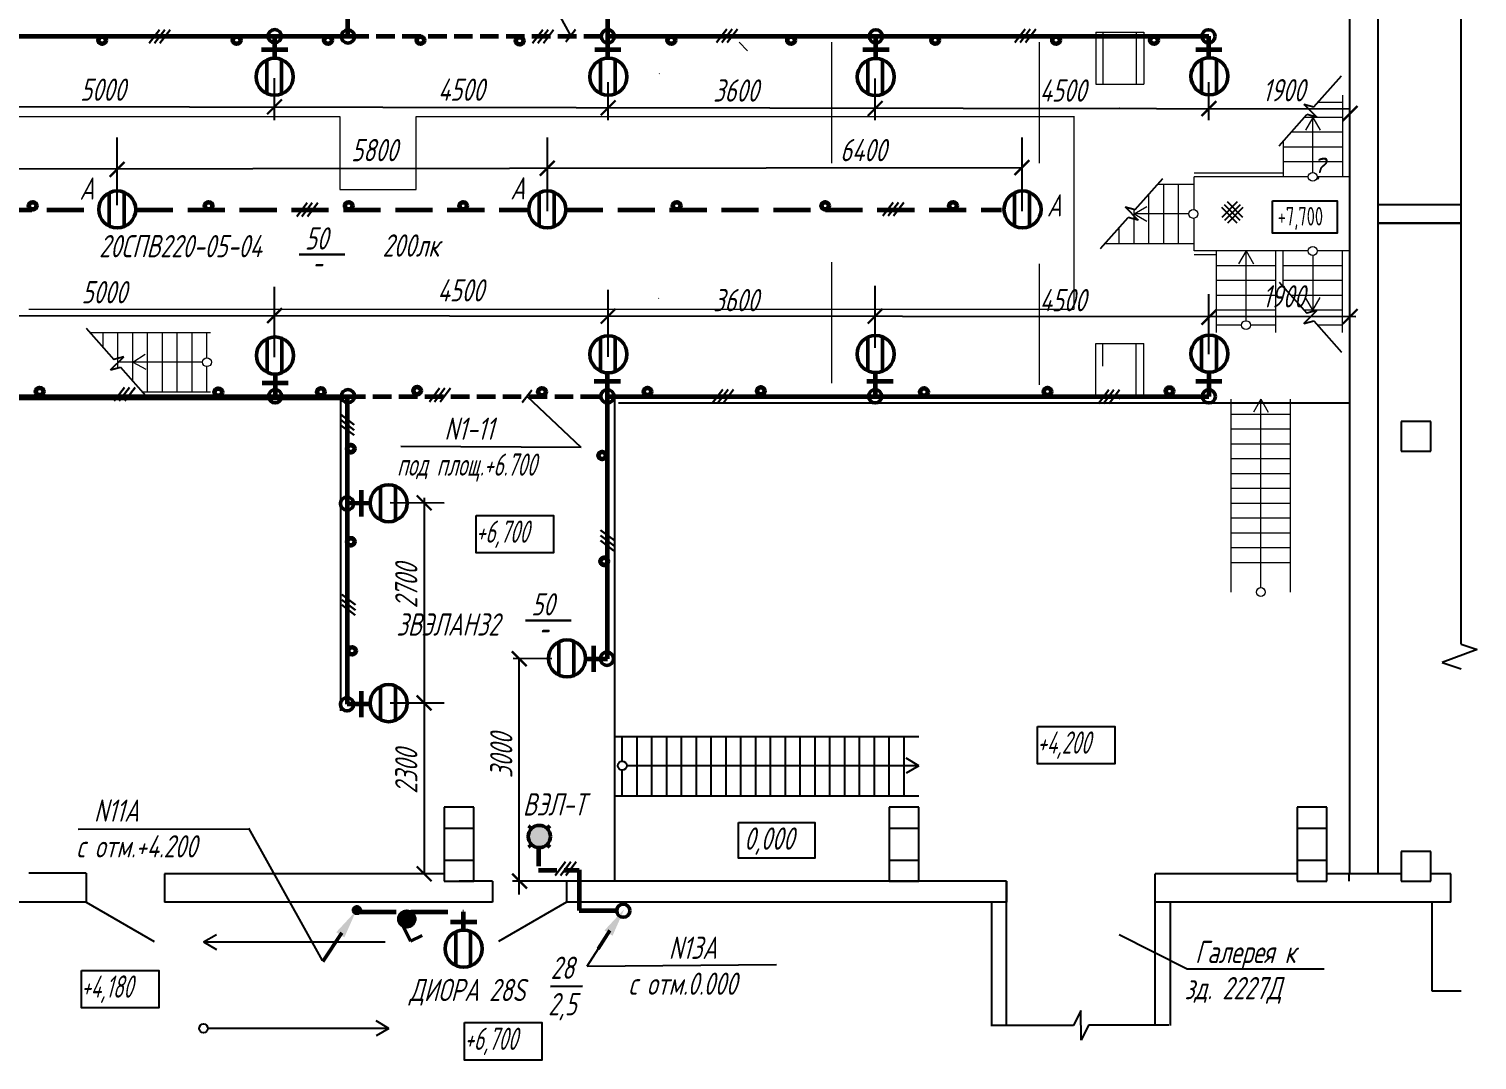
# Model space of a CAD drawing. Header units: inches. Extents: x -2146 to 222, y -883 to 3331.
# Drawn here: x -1255.6 to -1060.4, y 596.2 to 735.3 of the extents above; entities that cross this region are included whole.
import ezdxf
from ezdxf.enums import TextEntityAlignment as Align

# ---------------------------------------------------------------- set-up
doc = ezdxf.new("R2010")
doc.units = ezdxf.units.IN
doc.header["$MEASUREMENT"] = 0
for name, pattern in [('AUSGEZOGEN', [0]), ('CENTER2', [28.575, 19.05, -3.175, 3.175, -3.175]), ('gost5', [7, 5, -2, 0]), ('осевая', [50.8, 31.75, -6.35, 6.35, -6.35])]:
    doc.linetypes.add(name, pattern=pattern)
for name, color, linetype in [('1', 7, 'AUSGEZOGEN'), ('osnovnoy shtamp', 7, 'Continuous'), ('TX', 7, 'Continuous'), ('АР', 7, 'Continuous'), ('блок', 7, 'Continuous'), ('вид', 7, 'Continuous'), ('НОВЫЙ', 7, 'Continuous'), ('орудован', 7, 'Continuous'), ('текст', 7, 'Continuous')]:
    doc.layers.add(name, color=color, linetype=linetype)
for name, color, linetype, lineweight in [('кабель', 1, 'Continuous', 60), ('КаБель силовой (Вновь)', 1, 'Continuous', 60), ('лампа', 6, 'Continuous', 50), ('основной', 7, 'Continuous', 30), ('размеры', 82, 'Continuous', 25), ('рамка толстая', 7, 'Continuous', 60), ('Строительный', 7, 'Continuous', 25), ('Схема распред. сети', 9, 'Continuous', 25), ('уровни', 5, 'Continuous', 25)]:
    doc.layers.add(name, color=color, linetype=linetype, lineweight=lineweight)
doc.styles.add('eskd.shx', font='eskd.shx', dxfattribs={"width": 0.8})
doc.styles.add('GOST', font='gost.shx', dxfattribs={"oblique": 15})
doc.styles.add('gost.shx', font='gost.shx', dxfattribs={"oblique": 15})
doc.styles.add('Simplex', font='simplex.shx', dxfattribs={"width": 0.7, "oblique": 15})
doc.linetypes.add('ограждение1', pattern='A,6.35,-2.54,[133,ltypeshp.shx,S=2.54,R=0,X=-2.54,Y=0],-2.54,25.4', length=36.83)

# ---------------------------------------------------------------- blocks, each defined once
blk = doc.blocks.new('A$C22994256')
at = {"layer": 'TX', "color": 5, "linetype": 'ByBlock'}
for p, q in [((-1.93, 2.68), (-6.65, 0.95)), ((-4.08, 3.42), (-1.93, 2.68)), ((-6.65, 0.95), (-4.08, 0.07))]:
    blk.add_line(p, q, dxfattribs=at)
blk = doc.blocks.new('A$C33DA0663')
at = {"color": 5}
for p, q in [((-4.54, 1.45), (-2.77, 3.22)), ((-2.77, 3.22), (-4.12, 2.85)), ((-4.54, 1.45), (-3.19, 1.81))]:
    blk.add_line(p, q, dxfattribs=at)
at = {"layer": 'АР', "color": 5}
for p, q in [((-7.85, 7.06), (-4.12, 2.85)), ((-3.19, 1.81), (0.55, -2.39))]:
    blk.add_line(p, q, dxfattribs=at)
blk = doc.blocks.new('A$C111428AF')
at = {"lineweight": 50}
blk.add_hatch(color=24, dxfattribs=at).paths.add_polyline_path([(3, 1.5, 1), (0, 1.5, 1)])
at = {"color": 24, "lineweight": 50}
for p, q in [((0.07, 2.93), (0.44, 2.56)), ((2.93, 2.93), (2.56, 2.56)), ((0.44, 0.44), (0.07, 0.07)), ((2.56, 0.44), (2.93, 0.07))]:
    blk.add_line(p, q, dxfattribs=at)
blk.add_circle((1.5, 1.5), 1.5, dxfattribs=at)

msp = doc.modelspace()

# ---------------------------------------------------------------- hatches: boundary and pattern name
msp.add_hatch(color=0).paths.add_polyline_path([(-1204.68, 614.26, 1), (-1204.68, 616.26, 1)])
at = {"layer": 'вид'}
msp.add_hatch(color=0, dxfattribs=at).paths.add_polyline_path([(-1205.22, 614.39, -1), (-1204.05, 616.02, -1)])
at = {"layer": 'кабель'}
for points in [[(-1211.79, 616.46, 1), (-1211.01, 616.46, 1)], [(-1211.01, 616.46, 1), (-1211.79, 616.46, 1)]]:
    msp.add_hatch(color=6, dxfattribs=at).paths.add_polyline_path(points)

# ---------------------------------------------------------------- linework, layer by layer
at = {"lineweight": 60}
for p, q in [((-1177.57, 731.38), (-1177.57, 775.69)), ((-1222.49, 731.38), (-1222.49, 734.29)), ((-1141.43, 731.31), (-1141.43, 734.29)), ((-1096.54, 731.38), (-1096.54, 734.29)), ((-1224.26, 732.5), (-1220.72, 732.5)), ((-1179.33, 732.5), (-1175.8, 732.5)), ((-1143.19, 732.5), (-1139.66, 732.5)), ((-1098.31, 732.5), (-1094.77, 732.5)), ((-1224.19, 687.55), (-1220.66, 687.55)), ((-1222.43, 688.67), (-1222.43, 685.76)), ((-1179.42, 687.8), (-1175.88, 687.8)), ((-1142.64, 687.8), (-1139.1, 687.8)), ((-1141.53, 688.92), (-1141.53, 685.74)), ((-1098.31, 687.8), (-1094.77, 687.8)), ((-1096.54, 688.92), (-1096.54, 685.73)), ((-1210.79, 669.55), (-1210.79, 673.09)), ((-1209.67, 671.32), (-1212.72, 671.29)), ((-1180.58, 650.34), (-1177.63, 650.34)), ((-1179.46, 648.57), (-1179.46, 652.11)), ((-1210.79, 642.45), (-1210.79, 645.99)), ((-1209.67, 644.22), (-1212.72, 644.22)), ((-1197.02, 613.74), (-1197.02, 616.21)), ((-1198.79, 614.86), (-1195.25, 614.86))]:
    msp.add_line(p, q, dxfattribs=at)
at = {"color": 0}
for p, q in [((-1185.93, 740.46), (-1182.52, 734.22)), ((-1222.52, 722.99), (-1222.52, 728.65)), ((-1141.52, 722.99), (-1141.52, 728.62)), ((-1177.52, 722.99), (-1177.52, 728.11)), ((-1096.52, 722.99), (-1096.52, 728.11)), ((-1365.96, 725.01), (-1077.52, 724.53)), ((-1243.73, 711.51), (-1243.73, 720.65)), ((-1185.73, 710.72), (-1185.73, 720.65)), ((-1121.73, 710.72), (-1121.73, 720.65)), ((-1438.71, 716.21), (-1121.64, 716.59)), ((-1222.52, 691.04), (-1222.52, 700.5)), ((-1177.52, 691.08), (-1177.52, 700.11)), ((-1141.52, 692.3), (-1141.52, 700.63)), ((-1096.52, 691.41), (-1096.52, 699.52)), ((-1371.97, 696.74), (-1076.73, 696.51)), ((-1181.15, 678.82), (-1188.46, 685.73)), ((-1202.33, 672.06), (-1202.34, 621.34)), ((-1189.51, 618.54), (-1189.52, 650.42)), ((-1249, 627.39), (-1225.98, 627.42)), ((-1226.02, 627.51), (-1216.08, 609.66)), ((-1180.36, 608.91), (-1178.82, 611.26)), ((-1180.36, 608.91), (-1154.84, 609.11))]:
    msp.add_line(p, q, dxfattribs=at)
at = {"lineweight": 30}
for p, q in [((-1183.23, 733.54), (-1181.93, 735.2)), ((-1219.19, 704.85), (-1213.05, 704.85)), ((-1189.11, 684.9), (-1187.82, 686.56)), ((-1188.66, 655.51), (-1182.53, 655.51)), ((-1185.3, 606.16), (-1180.99, 606.19))]:
    msp.add_line(p, q, dxfattribs=at)
at = {"color": 6, "lineweight": 50}
for p, q in [((-1223.56, 731.06), (-1223.57, 726.61)), ((-1221.56, 731.13), (-1221.56, 726.54)), ((-1178.58, 731.07), (-1178.58, 726.62)), ((-1176.57, 731.14), (-1176.57, 726.54)), ((-1142.53, 731.03), (-1142.53, 726.58)), ((-1140.52, 731.1), (-1140.52, 726.51)), ((-1097.54, 731.12), (-1097.54, 726.68)), ((-1095.53, 731.2), (-1095.53, 726.6)), ((-1244.8, 713.16), (-1244.8, 708.72)), ((-1242.79, 713.24), (-1242.79, 708.64)), ((-1186.82, 713.16), (-1186.82, 708.72)), ((-1184.81, 713.24), (-1184.81, 708.64)), ((-1122.73, 713.16), (-1122.73, 708.72)), ((-1120.72, 713.24), (-1120.72, 708.64)), ((-1223.52, 693.47), (-1223.52, 689.02)), ((-1221.51, 693.54), (-1221.51, 688.94)), ((-1178.58, 693.63), (-1178.58, 689.19)), ((-1176.57, 693.71), (-1176.57, 689.11)), ((-1142.54, 693.66), (-1142.54, 689.21)), ((-1140.53, 693.73), (-1140.53, 689.14)), ((-1097.54, 693.72), (-1097.54, 689.27)), ((-1095.53, 693.79), (-1095.53, 689.2)), ((-1206.2, 673.62), (-1206.2, 669.02)), ((-1208.21, 673.54), (-1208.21, 669.1)), ((-1184.16, 652.61), (-1184.16, 648.17)), ((-1182.15, 652.69), (-1182.15, 648.09)), ((-1208.21, 646.58), (-1208.21, 642.13)), ((-1206.2, 646.65), (-1206.2, 642.06)), ((-1198.09, 613.47), (-1198.09, 609.02)), ((-1196.08, 613.54), (-1196.08, 608.95))]:
    msp.add_line(p, q, dxfattribs=at)
at = {"linetype": 'gost5', "lineweight": 60}
for p, q in [((-1295.23, 710.89), (-1246.22, 710.89)), ((-1241.22, 710.9), (-1188.24, 710.89)), ((-1183.24, 710.9), (-1124.5, 710.89))]:
    msp.add_line(p, q, dxfattribs=at)
at = {"ltscale": 100}
for p, q in [((-1092.7, 711.95), (-1094.79, 709.85)), ((-1092.7, 709.09), (-1094.79, 711.18)), ((-1092.32, 711.57), (-1094.41, 709.47)), ((-1092.32, 709.47), (-1094.41, 711.57)), ((-1091.94, 709.85), (-1094.03, 711.95)), ((-1091.94, 711.18), (-1094.03, 709.09))]:
    msp.add_line(p, q, dxfattribs=at)
msp.add_line((-1181.15, 678.82), (-1205.49, 678.98))
at = {"color": 24, "linetype": 'gost5', "lineweight": 60, "ltscale": 0.5}
msp.add_line((-1186.94, 621.86), (-1181.43, 621.86), dxfattribs=at)
at = {"color": 0, "lineweight": 50}
for centre in [(-1222.49, 734.3), (-1212.61, 734.27), (-1177.57, 734.28), (-1141.43, 734.28), (-1096.59, 734.29), (-1222.42, 685.74), (-1212.61, 685.76), (-1177.63, 685.74), (-1141.52, 685.74), (-1096.54, 685.73), (-1212.74, 671.28), (-1177.69, 650.35), (-1212.73, 644.21)]:
    msp.add_circle(centre, 0.891, dxfattribs=at)
at = {"color": 24, "lineweight": 50}
msp.add_circle((-1175.49, 616.37), 0.891, dxfattribs=at)
at = {"color": 0, "lineweight": 30}
msp.add_circle((-1204.64, 615.21), 1, dxfattribs=at)
at = {"layer": 'osnovnoy shtamp', "color": 0}
for p, q in [((-1135.63, 635.93), (-1137.36, 636.93)), ((-1135.63, 635.93), (-1137.36, 634.93)), ((-1232.09, 612.16), (-1230.35, 613.16)), ((-1232.09, 612.16), (-1230.35, 611.16)), ((-1207.09, 600.5), (-1208.82, 601.5)), ((-1207.09, 600.5), (-1208.82, 599.5))]:
    msp.add_line(p, q, dxfattribs=at)
at = {"layer": 'osnovnoy shtamp', "color": 0, "lineweight": 20}
msp.add_circle((-1089.53, 659.34), 0.6, dxfattribs=at)
at = {"layer": 'osnovnoy shtamp', "color": 0}
for centre in [(-1175.63, 635.93), (-1232.09, 600.5)]:
    msp.add_circle(centre, 0.6, dxfattribs=at)
at = {"layer": 'блок', "color": 0, "lineweight": 30}
for p, q in [((-1238.01, 735.16), (-1239.4, 733.35)), ((-1237.31, 735.16), (-1238.7, 733.35)), ((-1236.57, 735.16), (-1237.96, 733.35)), ((-1186.32, 735.17), (-1187.71, 733.35)), ((-1185.62, 735.17), (-1187.01, 733.35)), ((-1184.88, 735.17), (-1186.27, 733.35)), ((-1161.52, 735.26), (-1162.91, 733.44)), ((-1160.82, 735.26), (-1162.21, 733.44)), ((-1160.08, 735.26), (-1161.47, 733.44)), ((-1121.31, 735.26), (-1122.7, 733.45)), ((-1120.61, 735.26), (-1122, 733.45)), ((-1119.87, 735.26), (-1121.26, 733.45)), ((-1218.13, 711.81), (-1219.52, 709.99)), ((-1217.43, 711.81), (-1218.82, 709.99)), ((-1216.69, 711.81), (-1218.08, 709.99)), ((-1139.09, 711.88), (-1140.48, 710.06)), ((-1138.39, 711.88), (-1139.78, 710.06)), ((-1137.65, 711.88), (-1139.04, 710.06)), ((-1242.76, 686.92), (-1244.15, 685.11)), ((-1242.06, 686.92), (-1243.45, 685.11)), ((-1241.32, 686.92), (-1242.71, 685.11)), ((-1200.25, 686.83), (-1201.63, 685.01)), ((-1199.54, 686.83), (-1200.93, 685.01)), ((-1198.8, 686.83), (-1200.19, 685.01)), ((-1162.05, 686.66), (-1163.44, 684.84)), ((-1161.34, 686.66), (-1162.73, 684.84)), ((-1160.61, 686.66), (-1162, 684.84)), ((-1110.04, 686.61), (-1111.43, 684.79)), ((-1109.34, 686.61), (-1110.73, 684.79)), ((-1108.6, 686.61), (-1109.99, 684.79)), ((-1213.6, 681.87), (-1211.78, 680.48)), ((-1213.58, 683.29), (-1211.76, 681.9)), ((-1213.58, 682.56), (-1211.76, 681.17)), ((-1178.58, 666.29), (-1176.76, 664.9)), ((-1178.56, 667.71), (-1176.74, 666.32)), ((-1178.56, 666.98), (-1176.74, 665.59)), ((-1213.43, 659.02), (-1211.61, 657.63)), ((-1213.43, 658.29), (-1211.61, 656.9)), ((-1213.45, 657.6), (-1211.64, 656.21)), ((-1183.28, 622.95), (-1184.67, 621.14)), ((-1182.57, 622.95), (-1183.96, 621.14)), ((-1181.84, 622.95), (-1183.22, 621.14))]:
    msp.add_line(p, q, dxfattribs=at)
at = {"layer": 'кабель', "color": 0, "ltscale": 0.3}
for p, q in [((-1212.63, 734.29), (-1212.63, 776.39)), ((-1177.63, 650.36), (-1177.63, 688.9)), ((-1404.75, 685.73), (-1212.72, 685.73))]:
    msp.add_line(p, q, dxfattribs=at)
at = {"layer": 'кабель', "color": 0, "ltscale": 0.2}
for p, q in [((-1378.65, 734.29), (-1211.98, 734.29)), ((-1177.64, 734.29), (-1096.55, 734.29)), ((-1177.63, 685.73), (-1096.54, 685.73)), ((-1129.63, 685.73), (-1096.54, 685.73))]:
    msp.add_line(p, q, dxfattribs=at)
at = {"layer": 'кабель', "color": 0, "linetype": 'gost5', "ltscale": 0.5}
for p, q in [((-1212.3, 734.29), (-1177.44, 734.29)), ((-1212.74, 685.73), (-1177.63, 685.72))]:
    msp.add_line(p, q, dxfattribs=at)
at = {"layer": 'кабель', "color": 0, "linetype": 'ограждение1', "ltscale": 3}
msp.add_line((-1212.72, 685.73), (-1212.72, 644.22), dxfattribs=at)
at = {"layer": 'кабель', "color": 24, "linetype": 'gost5'}
for p, q in [((-1181.44, 621.87), (-1181.44, 617.55)), ((-1181.44, 617.55), (-1181.44, 616.41)), ((-1181.44, 616.41), (-1175.27, 616.41))]:
    msp.add_line(p, q, dxfattribs=at)
at = {"layer": 'кабель', "color": 0, "linetype": 'gost5'}
msp.add_line((-1211.13, 616.23), (-1197.05, 616.23), dxfattribs=at)
at = {"layer": 'кабель'}
msp.add_line((-1197.07, 616.23), (-1197.07, 613.76), dxfattribs=at)
at = {"layer": 'кабель', "color": 1}
for centre in [(-1245.75, 733.76), (-1227.62, 733.76), (-1215.3, 733.76), (-1202.84, 733.76), (-1189.46, 733.68), (-1169.01, 733.76), (-1152.87, 733.76), (-1133.43, 733.76), (-1117.14, 733.76), (-1103.93, 733.76), (-1255.12, 711.42), (-1231.4, 711.42), (-1212.51, 711.42), (-1197.07, 711.42), (-1168.29, 711.42), (-1148.27, 711.42), (-1131.03, 711.42), (-1254.18, 686.39), (-1230.09, 686.3), (-1216.26, 686.33), (-1203.29, 686.5), (-1186.45, 686.34), (-1172.23, 686.38), (-1156.94, 686.47), (-1134.94, 686.32), (-1118.3, 686.38), (-1101.84, 686.45), (-1212.22, 678.68), (-1178.34, 677.76), (-1212.22, 666.13), (-1178.07, 663.49), (-1212.06, 651.41)]:
    msp.add_circle(centre, 0.5, dxfattribs=at)
at = {"layer": 'кабель', "color": 6}
msp.add_circle((-1211.4, 616.46), 0.39, dxfattribs=at)
msp.add_circle((-1211.4, 616.46), 0.39, dxfattribs=at)
at = {"layer": 'КаБель силовой (Вновь)', "color": 24, "linetype": 'gost5', "ltscale": 0.5}
msp.add_line((-1186.9, 624.87), (-1186.94, 621.85), dxfattribs=at)
at = {"layer": 'лампа', "color": 6}
msp.add_line((-1213.45, 613.37), (-1215.99, 609.52), dxfattribs=at)
at = {"layer": 'лампа', "color": 24}
msp.add_line((-1177.29, 613.69), (-1178.87, 611.22), dxfattribs=at)
at = {"layer": 'лампа', "color": 6}
for centre in [(-1222.49, 728.83), (-1177.5, 728.84), (-1141.45, 728.81), (-1096.46, 728.9), (-1243.72, 710.94), (-1185.74, 710.94), (-1121.66, 710.94), (-1222.44, 691.24), (-1177.5, 691.41), (-1141.46, 691.44), (-1096.46, 691.49), (-1207.13, 671.32), (-1183.08, 650.39), (-1207.13, 644.36), (-1197.01, 611.25)]:
    msp.add_circle(centre, 2.5, dxfattribs=at)
msp.add_solid([(-1214.19, 613.47), (-1211.5, 616.37), (-1213.1, 612.76)], dxfattribs=at)
at = {"layer": 'лампа', "color": 24}
msp.add_solid([(-1178.03, 613.71), (-1175.34, 616.61), (-1176.94, 612.99)], dxfattribs=at)
at = {"layer": 'НОВЫЙ', "color": 0}
for points in [[(-1195.33, 669.68), (-1184.9, 669.68), (-1184.9, 664.62), (-1195.33, 664.62)], [(-1119.63, 641.23), (-1109.21, 641.23), (-1109.21, 636.18), (-1119.63, 636.18)], [(-1159.94, 628.27), (-1149.65, 628.27), (-1149.65, 623.44), (-1159.94, 623.44)], [(-1248.53, 608.33), (-1238.11, 608.33), (-1238.11, 603.27), (-1248.53, 603.27)], [(-1196.88, 601.29), (-1186.46, 601.29), (-1186.46, 596.23), (-1196.88, 596.23)]]:
    msp.add_lwpolyline(points, close=True, dxfattribs=at)
at = {"layer": 'основной', "color": 0, "lineweight": 25, "ltscale": 100}
for p, q in [((-1135.63, 639.84), (-1176.63, 639.84)), ((-1175.63, 636.53), (-1175.63, 639.84)), ((-1173.63, 631.84), (-1173.63, 639.84)), ((-1171.63, 631.84), (-1171.63, 639.84)), ((-1169.63, 631.84), (-1169.63, 639.84)), ((-1167.63, 631.84), (-1167.63, 639.84)), ((-1165.63, 631.84), (-1165.63, 639.84)), ((-1163.63, 631.84), (-1163.63, 639.84)), ((-1161.63, 631.84), (-1161.63, 639.84)), ((-1159.63, 631.84), (-1159.63, 639.84)), ((-1157.63, 631.84), (-1157.63, 639.84)), ((-1155.63, 631.84), (-1155.63, 639.84)), ((-1153.63, 631.84), (-1153.63, 639.84)), ((-1151.63, 631.84), (-1151.63, 639.84)), ((-1149.63, 631.84), (-1149.63, 639.84)), ((-1147.63, 631.84), (-1147.63, 639.84)), ((-1145.63, 631.84), (-1145.63, 639.84)), ((-1143.63, 631.84), (-1143.63, 639.84)), ((-1141.63, 631.84), (-1141.63, 639.84)), ((-1139.63, 631.84), (-1139.63, 639.84)), ((-1137.63, 631.84), (-1137.63, 639.84)), ((-1175.63, 631.84), (-1175.63, 635.33)), ((-1135.63, 635.93), (-1175.03, 635.93)), ((-1135.63, 631.84), (-1176.63, 631.84)), ((-1195.63, 630.34), (-1199.63, 630.34)), ((-1199.63, 630.34), (-1199.63, 620.34)), ((-1195.63, 620.34), (-1195.63, 630.34)), ((-1135.63, 630.34), (-1139.63, 630.34)), ((-1139.63, 630.34), (-1139.63, 620.34)), ((-1135.63, 620.34), (-1135.63, 630.34)), ((-1080.63, 630.34), (-1084.63, 630.34)), ((-1084.63, 630.34), (-1084.63, 620.34)), ((-1080.63, 620.34), (-1080.63, 630.34)), ((-1199.63, 627.52), (-1195.63, 627.52)), ((-1139.63, 627.52), (-1135.63, 627.52)), ((-1084.63, 627.52), (-1080.63, 627.52)), ((-1199.63, 623.17), (-1195.63, 623.17)), ((-1139.63, 623.17), (-1135.63, 623.17)), ((-1084.63, 623.17), (-1080.63, 623.17)), ((-1066.63, 624.34), (-1070.63, 624.34)), ((-1070.63, 624.34), (-1070.63, 620.34)), ((-1066.63, 620.34), (-1066.63, 624.34)), ((-1247.93, 621.44), (-1255.63, 621.44)), ((-1247.93, 621.44), (-1247.93, 617.6)), ((-1199.63, 621.34), (-1237.33, 621.34)), ((-1237.33, 621.34), (-1237.33, 617.54)), ((-1070.63, 621.34), (-1080.63, 621.34)), ((-1077.63, 620.34), (-1077.63, 621.34)), ((-1063.93, 621.34), (-1066.63, 621.34)), ((-1063.93, 617.54), (-1063.93, 621.34)), ((-1199.63, 620.34), (-1195.63, 620.34)), ((-1195.63, 620.34), (-1197.63, 620.34)), ((-1193.13, 620.34), (-1195.63, 620.34)), ((-1193.13, 620.34), (-1193.13, 617.54)), ((-1183.13, 620.34), (-1183.13, 617.54)), ((-1139.63, 620.34), (-1135.63, 620.34)), ((-1084.63, 620.34), (-1080.63, 620.34)), ((-1070.63, 620.34), (-1066.63, 620.34)), ((-1193.13, 617.54), (-1237.33, 617.54)), ((-1207.09, 600.5), (-1231.49, 600.5))]:
    msp.add_line(p, q, dxfattribs=at)
at = {"layer": 'основной', "color": 0, "lineweight": 25}
for p, q in [((-1066.48, 617.54), (-1066.48, 605.57)), ((-1232.09, 612.16), (-1207.59, 612.16)), ((-1066.48, 605.57), (-1062.53, 605.57))]:
    msp.add_line(p, q, dxfattribs=at)
at = {"layer": 'размеры', "color": 0}
for p, q in [((-1247.93, 617.54), (-1238.75, 612.24)), ((-1183.13, 617.54), (-1192.3, 612.24))]:
    msp.add_line(p, q, dxfattribs=at)
at = {"layer": 'размеры', "color": 0, "const_width": 0.3}
for points in [[(-1223.52, 723.77), (-1221.52, 725.77)], [(-1221.52, 725.77), (-1223.52, 723.77)], [(-1178.52, 723.65), (-1176.52, 725.65)], [(-1176.52, 725.65), (-1178.52, 723.65)], [(-1142.52, 723.55), (-1140.52, 725.55)], [(-1140.52, 725.55), (-1142.52, 723.55)], [(-1097.52, 723.55), (-1095.52, 725.55)], [(-1095.52, 725.55), (-1097.52, 723.55)], [(-1078.5, 722.89), (-1076.5, 724.89)], [(-1076.5, 724.89), (-1078.5, 722.89)], [(-1244.74, 715.34), (-1242.74, 717.34)], [(-1242.74, 717.34), (-1244.74, 715.34)], [(-1186.73, 715.5), (-1184.73, 717.5)], [(-1184.73, 717.5), (-1186.73, 715.5)], [(-1122.73, 715.59), (-1120.73, 717.59)], [(-1120.73, 717.59), (-1122.73, 715.59)], [(-1223.52, 695.62), (-1221.52, 697.62)], [(-1221.52, 697.62), (-1223.52, 695.62)], [(-1178.52, 695.55), (-1176.52, 697.55)], [(-1176.52, 697.55), (-1178.52, 695.55)], [(-1142.52, 695.55), (-1140.52, 697.55)], [(-1140.52, 697.55), (-1142.52, 695.55)], [(-1097.52, 695.41), (-1095.52, 697.41)], [(-1095.52, 697.41), (-1097.52, 695.41)], [(-1078.5, 695.5), (-1076.5, 697.5)], [(-1076.5, 697.5), (-1078.5, 695.5)], [(-1203.34, 672.39), (-1201.34, 670.39)], [(-1190.52, 651.36), (-1188.52, 649.36)], [(-1203.34, 645.39), (-1201.34, 643.39)], [(-1203.34, 622.34), (-1201.34, 620.34)], [(-1190.48, 621.38), (-1188.48, 619.38)]]:
    msp.add_lwpolyline(points, dxfattribs=at)
at = {"layer": 'рамка толстая', "lineweight": 40}
for p, q in [((-1205.49, 614.92), (-1204.16, 612.26)), ((-1202.62, 613.04), (-1204.17, 612.28))]:
    msp.add_line(p, q, dxfattribs=at)
at = {"layer": 'рамка толстая'}
msp.add_circle((-1204.68, 615.26), 1, dxfattribs=at)
at = {"layer": 'Строительный', "color": 0, "ltscale": 100}
for p, q in [((-1073.73, 621.34), (-1073.73, 803.14)), ((-1073.73, 711.59), (-1062.53, 711.59)), ((-1062.53, 709.09), (-1073.73, 709.09)), ((-1073.63, 709.09), (-1062.53, 709.09)), ((-1066.63, 682.34), (-1070.63, 682.34)), ((-1070.63, 682.34), (-1070.63, 678.34)), ((-1066.63, 678.34), (-1066.63, 682.34)), ((-1070.63, 678.34), (-1066.63, 678.34)), ((-1084.63, 621.34), (-1103.78, 621.34)), ((-1103.78, 600.95), (-1103.78, 621.34)), ((-1123.83, 620.34), (-1123.83, 617.54)), ((-1123.83, 600.88), (-1123.83, 620.34)), ((-1247.93, 617.54), (-1417.38, 617.54)), ((-1123.83, 617.54), (-1183.13, 617.54)), ((-1125.83, 617.54), (-1125.83, 600.87)), ((-1063.93, 617.54), (-1103.77, 617.54)), ((-1101.77, 617.54), (-1103.77, 617.54)), ((-1101.77, 617.54), (-1101.77, 600.87)), ((-1113.78, 602.91), (-1114.77, 600.91)), ((-1113.76, 598.91), (-1113.78, 602.91)), ((-1114.77, 600.91), (-1125.95, 600.87)), ((-1112.77, 600.92), (-1113.76, 598.91)), ((-1101.95, 600.95), (-1112.77, 600.92))]:
    msp.add_line(p, q, dxfattribs=at)
at = {"layer": 'Строительный', "ltscale": 100}
msp.add_line((-1077.53, 621.34), (-1077.53, 799.34), dxfattribs=at)
at = {"layer": 'Строительный', "color": 0}
for p, q in [((-1062.53, 652.32), (-1062.53, 754.35)), ((-1199.63, 671.35), (-1206.91, 671.36)), ((-1185.11, 650.36), (-1190.32, 650.37)), ((-1199.63, 644.35), (-1206.91, 644.36)), ((-1099.46, 608.51), (-1108.63, 613.11)), ((-1081.01, 608.5), (-1099.46, 608.51))]:
    msp.add_line(p, q, dxfattribs=at)
at = {"layer": 'Строительный', "color": 0, "lineweight": 9, "ltscale": 0.2}
for p, q in [((-1111.79, 734.84), (-1111.79, 727.85)), ((-1110.82, 734.84), (-1110.82, 730.9)), ((-1106.32, 734.84), (-1106.32, 727.85)), ((-1105.29, 734.84), (-1105.29, 727.85)), ((-1110.82, 730.89), (-1110.82, 727.85)), ((-1111.79, 685.85), (-1111.79, 692.84)), ((-1110.82, 689.79), (-1110.82, 692.84)), ((-1106.32, 685.85), (-1106.32, 692.84)), ((-1105.29, 685.85), (-1105.29, 692.84))]:
    msp.add_line(p, q, dxfattribs=at)
at = {"layer": 'Строительный', "color": 0, "linetype": 'ByBlock', "lineweight": 9}
for p, q in [((-1111.79, 734.84), (-1105.29, 734.84)), ((-1111.79, 727.85), (-1105.29, 727.85)), ((-1111.79, 692.84), (-1105.29, 692.84)), ((-1111.79, 685.85), (-1105.29, 685.85))]:
    msp.add_line(p, q, dxfattribs=at)
at = {"layer": 'Строительный', "color": 0, "lineweight": 9}
for p, q in [((-1159.88, 733.49), (-1158.73, 732.34)), ((-1147.38, 717.19), (-1147.38, 733.49)), ((-1119.36, 717.19), (-1119.36, 733.49)), ((-1147.38, 687.52), (-1147.38, 703.82)), ((-1119.39, 687.3), (-1119.39, 703.6))]:
    msp.add_line(p, q, dxfattribs=at)
at = {"layer": 'Строительный', "color": 0, "lineweight": 20, "ltscale": 0.3}
for p, q in [((-1078.53, 726.34), (-1078.53, 715.34)), ((-1078.53, 725.34), (-1081.89, 725.34)), ((-1078.53, 723.34), (-1083.67, 723.34)), ((-1082.53, 723.34), (-1083.53, 721.61)), ((-1082.53, 715.94), (-1082.53, 723.34)), ((-1082.53, 723.34), (-1081.53, 721.61)), ((-1078.53, 721.34), (-1085.45, 721.34)), ((-1086.53, 720.13), (-1086.53, 715.34)), ((-1078.53, 719.34), (-1086.53, 719.34)), ((-1078.53, 717.34), (-1086.53, 717.34)), ((-1098.53, 710.93), (-1098.53, 715.34)), ((-1083.13, 715.34), (-1098.53, 715.34)), ((-1077.53, 715.34), (-1081.93, 715.34)), ((-1077.53, 715.34), (-1081.93, 715.34)), ((-1104.63, 706.34), (-1104.63, 713.01)), ((-1103.44, 714.34), (-1098.53, 714.34)), ((-1102.63, 706.34), (-1102.63, 714.34)), ((-1100.63, 706.34), (-1100.63, 714.34)), ((-1106.63, 710.34), (-1104.89, 711.34)), ((-1106.63, 706.34), (-1106.63, 710.94)), ((-1099.23, 710.34), (-1106.63, 710.34)), ((-1106.63, 710.34), (-1104.89, 709.34)), ((-1098.53, 705.34), (-1098.53, 709.75)), ((-1108.63, 706.34), (-1108.63, 708.51)), ((-1110.55, 706.34), (-1098.53, 706.34)), ((-1083.13, 705.34), (-1098.53, 705.34)), ((-1095.53, 694.34), (-1095.53, 705.34)), ((-1091.53, 705.34), (-1092.53, 703.61)), ((-1091.53, 695.94), (-1091.53, 705.34)), ((-1091.53, 705.34), (-1090.53, 703.61)), ((-1087.53, 694.34), (-1087.53, 705.34)), ((-1086.53, 700.56), (-1086.53, 705.34)), ((-1077.53, 705.34), (-1081.93, 705.34)), ((-1078.53, 694.34), (-1078.53, 705.34)), ((-1087.53, 703.34), (-1095.53, 703.34)), ((-1078.53, 703.34), (-1086.53, 703.34)), ((-1082.53, 704.74), (-1082.53, 697.34)), ((-1087.53, 701.34), (-1095.53, 701.34)), ((-1078.53, 701.34), (-1086.53, 701.34)), ((-1087.53, 699.34), (-1095.53, 699.34)), ((-1078.53, 699.34), (-1085.45, 699.34)), ((-1082.53, 697.34), (-1083.53, 699.07)), ((-1082.53, 697.34), (-1081.53, 699.07)), ((-1087.53, 697.34), (-1095.53, 697.34)), ((-1078.53, 697.34), (-1083.67, 697.34)), ((-1092.13, 695.34), (-1095.53, 695.34)), ((-1087.53, 695.34), (-1090.93, 695.34)), ((-1078.53, 695.34), (-1081.89, 695.34)), ((-1247.44, 694.34), (-1231.13, 694.34)), ((-1245.63, 692.3), (-1245.63, 694.34)), ((-1243.63, 689.56), (-1243.63, 694.34)), ((-1241.63, 687.8), (-1241.63, 694.34)), ((-1239.63, 686.34), (-1239.63, 694.34)), ((-1237.63, 686.34), (-1237.63, 694.34)), ((-1235.63, 686.34), (-1235.63, 694.34)), ((-1233.63, 686.34), (-1233.63, 694.34)), ((-1231.63, 690.94), (-1231.63, 694.34)), ((-1241.63, 690.34), (-1239.94, 691.42)), ((-1232.23, 690.34), (-1243.63, 690.34)), ((-1241.63, 690.34), (-1239.85, 689.42)), ((-1231.63, 686.34), (-1231.63, 689.74)), ((-1240.33, 686.34), (-1231.13, 686.34)), ((-1093.53, 659.34), (-1093.53, 685.34)), ((-1089.53, 685.34), (-1090.53, 683.61)), ((-1089.53, 659.94), (-1089.53, 685.34)), ((-1089.53, 685.34), (-1088.53, 683.61)), ((-1085.53, 659.34), (-1085.53, 685.34)), ((-1093.53, 683.34), (-1085.53, 683.34)), ((-1093.53, 681.34), (-1085.53, 681.34)), ((-1093.53, 679.34), (-1085.53, 679.34)), ((-1093.53, 677.34), (-1085.53, 677.34)), ((-1093.53, 675.34), (-1085.53, 675.34)), ((-1093.53, 673.34), (-1085.53, 673.34)), ((-1093.53, 671.34), (-1085.53, 671.34)), ((-1093.53, 669.34), (-1085.53, 669.34)), ((-1093.53, 667.34), (-1085.53, 667.34)), ((-1093.53, 665.34), (-1085.53, 665.34)), ((-1093.53, 663.34), (-1085.53, 663.34))]:
    msp.add_line(p, q, dxfattribs=at)
at = {"layer": 'Строительный', "color": 0, "linetype": 'CENTER2', "lineweight": 9, "ltscale": 0.5}
for p, q in [((-1147.38, 724.57), (-1147.38, 726.12)), ((-1119.36, 724.57), (-1119.36, 726.12)), ((-1147.38, 694.9), (-1147.38, 696.45)), ((-1119.39, 694.67), (-1119.39, 696.22))]:
    msp.add_line(p, q, dxfattribs=at)
at = {"layer": 'Строительный', "color": 0, "linetype": 'осевая', "ltscale": 0.6}
for p, q in [((-1108.56, 724.55), (-1108.57, 724.56)), ((-1108.56, 685.39), (-1108.57, 685.38))]:
    msp.add_line(p, q, dxfattribs=at)
at = {"layer": 'Строительный', "color": 6, "lineweight": 5, "ltscale": 0.3}
for p, q in [((-1317.63, 723.49), (-1213.7, 723.49)), ((-1213.7, 723.49), (-1213.7, 713.65)), ((-1203.43, 723.49), (-1114.7, 723.49)), ((-1203.41, 713.65), (-1203.41, 723.49)), ((-1114.72, 697.52), (-1114.72, 723.52)), ((-1213.7, 713.65), (-1203.41, 713.65)), ((-1255.63, 697.49), (-1114.7, 697.49))]:
    msp.add_line(p, q, dxfattribs=at)
at = {"layer": 'Строительный', "color": 0, "linetype": 'ограждение1', "lineweight": 20, "ltscale": 3}
for p, q in [((-1086.53, 715.84), (-1098.53, 715.84)), ((-1095.53, 704.84), (-1098.53, 704.84))]:
    msp.add_line(p, q, dxfattribs=at)
at = {"layer": 'Строительный', "color": 0, "lineweight": -2, "ltscale": 0.3}
for p, q in [((-1397.63, 685.34), (-1213.63, 685.34)), ((-1213.63, 685.34), (-1213.63, 643.34)), ((-1176.63, 620.34), (-1176.63, 685.34))]:
    msp.add_line(p, q, dxfattribs=at)
at = {"layer": 'Строительный', "color": 0, "linetype": 'ограждение1', "ltscale": 3}
msp.add_line((-1176.13, 684.84), (-1077.53, 684.84), dxfattribs=at)
at = {"layer": 'Строительный', "color": 0, "lineweight": 25, "ltscale": 100}
msp.add_line((-1123.83, 620.34), (-1190.44, 620.34), dxfattribs=at)
at = {"layer": 'Строительный', "color": 0, "lineweight": 9}
for points in [[(-1170.67, 729.23), (-1170.61, 729.26)], [(-1170.74, 698.94), (-1170.69, 698.97)]]:
    msp.add_lwpolyline(points, dxfattribs=at)
at = {"layer": 'Строительный', "color": 0}
msp.add_lwpolyline([(-1087.94, 712.1), (-1079.26, 712.1), (-1079.26, 707.73), (-1087.94, 707.73)], close=True, dxfattribs=at)
at = {"layer": 'Строительный', "color": 0, "lineweight": 20, "ltscale": 0.3}
for centre in [(-1082.53, 715.34), (-1098.63, 710.34), (-1082.53, 705.34), (-1231.63, 690.34)]:
    msp.add_circle(centre, 0.6, dxfattribs=at)
at = {"layer": 'Строительный', "color": 0, "lineweight": 20}
msp.add_circle((-1091.53, 695.34), 0.6, dxfattribs=at)

# ---------------------------------------------------------------- block references
at = {"color": 5}
msp.add_blockref('A$C111428AF', (-1188.32, 624.88), dxfattribs=at)
at = {"layer": '1', "color": 0}
msp.add_blockref('A$C22994256', (-1058.45, 648.9), dxfattribs=at)
at = {"layer": 'Строительный', "color": 0, "lineweight": 20, "xscale": -1, "rotation": 180}
for p in [(-1079.2, 726.59), (-1103.3, 712.72)]:
    msp.add_blockref('A$C33DA0663', p, dxfattribs=at)
at = {"layer": 'Строительный', "color": 0, "lineweight": 20}
for p in [(-1079.2, 694.09), (-1240.08, 687.85)]:
    msp.add_blockref('A$C33DA0663', p, dxfattribs=at)

# ---------------------------------------------------------------- texts
at = {"lineweight": 20, "style": 'Simplex', "oblique": 15, "width": 0.7}
for s, p in [('20СПВ220-05-04', (-1235.21, 704.49)), ('50', (-1216.87, 705.53)), ('50', (-1186.35, 656.19)), ('3ВЭЛАН32', (-1199.15, 653.47)), ('28', (-1183.71, 607.18)), ('ДИОРА 28S', (-1196.53, 604.18)), ('2,5', (-1183.71, 602.27))]:
    msp.add_text(s, height=3, dxfattribs=at).set_placement(p, align=Align.CENTER)
at = {"lineweight": 30, "style": 'GOST', "oblique": 15, "width": 0.7}
for p in [(-1216.83, 702.04), (-1186.31, 652.7)]:
    msp.add_text('-', height=3.5, dxfattribs=at).set_placement(p, align=Align.CENTER)
at = {"lineweight": 20, "style": 'Simplex', "oblique": 15}
for s, width, p in [('N1-11', 0.7, (-1199.62, 679.87)), ('под площ.+6.700', 0.6, (-1206, 675.03)), ('с отм.+4.200', 0.7, (-1249.24, 623.55))]:
    msp.add_text(s, height=3, dxfattribs=dict(at, width=width)).set_placement(p)
at = {"layer": 'орудован', "color": 0, "linetype": 'Continuous', "lineweight": 20, "style": 'Simplex', "oblique": 15}
for s, width, p in [('+6,700', 0.6, (-1195.39, 665.99)), ('+4,200', 0.6, (-1119.7, 637.55)), ('0,000', 0.7, (-1159.21, 624.6)), ('+4,180', 0.6, (-1248.6, 604.64)), ('+6,700', 0.6, (-1196.94, 597.6))]:
    msp.add_text(s, height=3, dxfattribs=dict(at, width=width)).set_placement(p)
at = {"layer": 'размеры', "color": 0, "lineweight": 20, "style": 'Simplex', "oblique": 15, "width": 0.7}
for s, p in [('5000', (-1248.72, 725.59)), ('4500', (-1200.47, 725.59)), ('3600', (-1163.39, 725.48)), ('4500', (-1119.35, 725.48)), ('1900', (-1089.3, 725.52)), ('5800', (-1212.18, 717.44)), ('6400', (-1146.26, 717.44)), ('5000', (-1248.53, 698.28)), ('4500', (-1200.54, 698.53)), ('3600', (-1163.39, 697.21)), ('4500', (-1119.35, 697.21)), ('1900', (-1089.3, 697.72))]:
    msp.add_text(s, height=3, dxfattribs=at).set_placement(p)
for s, p in [('2700', (-1203.25, 657.15)), ('3000', (-1190.44, 634.25)), ('2300', (-1203.25, 632.13))]:
    msp.add_text(s, height=3, rotation=90, dxfattribs=at).set_placement(p)
at = {"layer": 'Строительный', "color": 0, "linetype": 'Continuous', "style": 'eskd.shx', "width": 0.8}
msp.add_text('+7,700', height=2.5, dxfattribs=at).set_placement((-1087.25, 708.77))
at = {"layer": 'Строительный', "color": 0, "lineweight": 20, "style": 'Simplex', "oblique": 15, "width": 0.7}
for s, p in [('Галерея к', (-1098.4, 609.31)), (' зд. 2227Д', (-1101.2, 604.43))]:
    msp.add_text(s, height=3, dxfattribs=at).set_placement(p)
at = {"layer": 'Схема распред. сети', "color": 0, "lineweight": 20, "style": 'Simplex', "oblique": 15, "width": 0.7}
msp.add_text('200лк', height=3, dxfattribs=at).set_placement((-1207.96, 704.58))
at = {"layer": 'текст', "color": 5, "lineweight": 20, "style": 'gost.shx', "oblique": 15}
msp.add_text('?', height=3, dxfattribs=at).set_placement((-1082.66, 714.94))
at = {"layer": 'текст', "color": 3, "lineweight": 40, "style": 'Simplex', "oblique": 15, "width": 0.7}
for p in [(-1247.82, 712.26), (-1189.73, 712.29), (-1117.39, 710)]:
    msp.add_text('А', height=3, dxfattribs=at).set_placement(p, align=Align.CENTER)
at = {"layer": 'уровни', "color": 0, "lineweight": 20, "style": 'Simplex', "oblique": 15, "width": 0.7}
for s, p in [('N11А', (-1246.86, 628.37)), ('N13А', (-1169.36, 609.87)), ('с отм.0.000', (-1174.8, 605.03))]:
    msp.add_text(s, height=3, dxfattribs=at).set_placement(p)
at = {"layer": 'уровни', "color": 24, "lineweight": 20, "style": 'Simplex', "oblique": 15, "width": 0.7}
msp.add_text('ВЭЛ-Т', height=3, dxfattribs=at).set_placement((-1189.03, 629.21))

doc.saveas('drawing.dxf')
